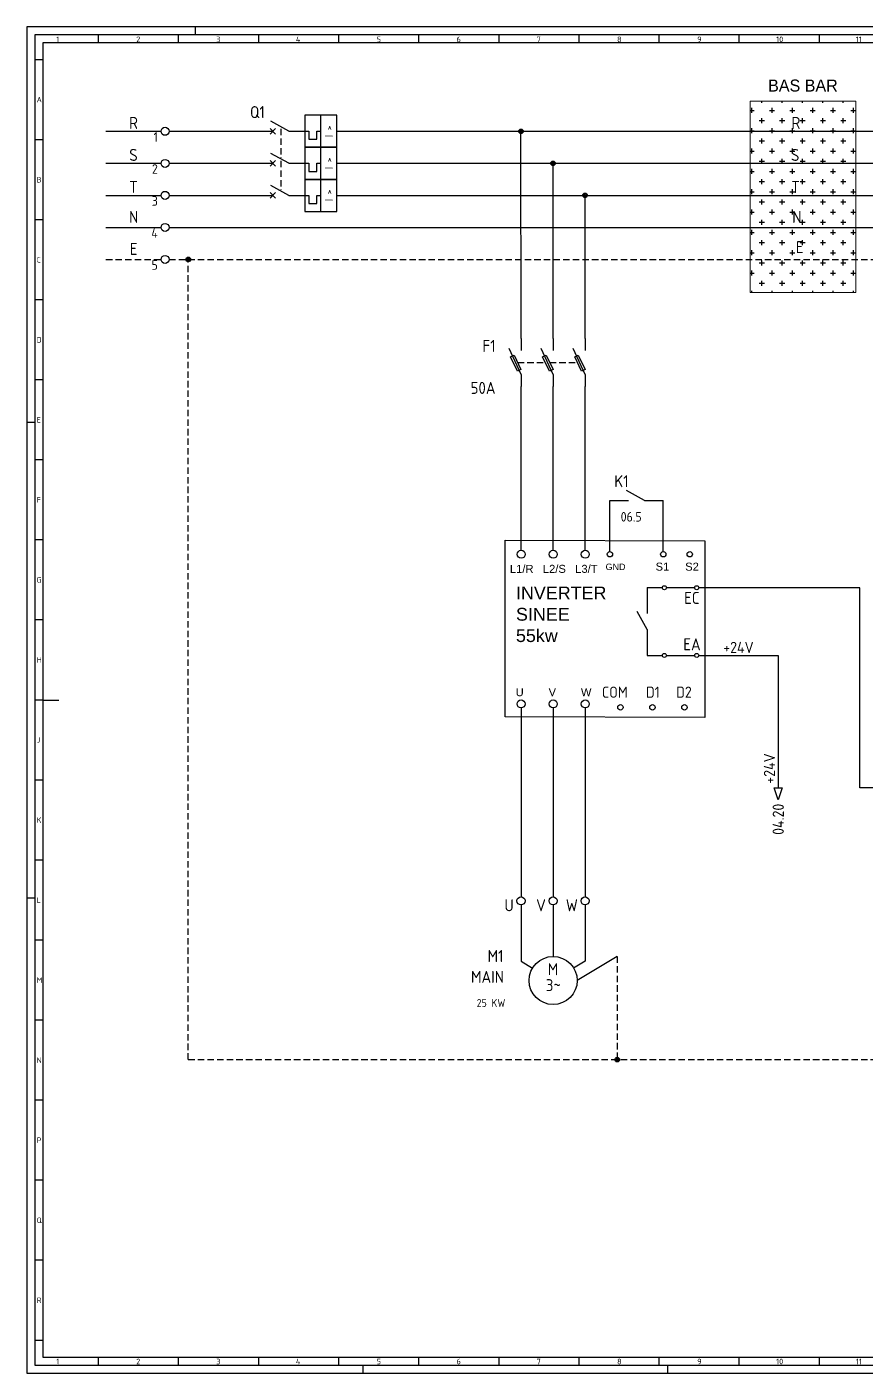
# Model space of a CAD drawing. Header units: millimetres. Extents: x -265 to 924, y -704 to 137.
# Drawn here: x -265 to 259, y -704 to 137 of the extents above; entities that cross this region are included whole.
import ezdxf
from ezdxf.enums import TextEntityAlignment as Align

# ---------------------------------------------------------------- set-up
doc = ezdxf.new("R2010")
doc.units = ezdxf.units.MM
doc.header["$LTSCALE"] = 8
doc.linetypes.add('DASHED', pattern=[0.75, 0.5, -0.25])
doc.linetypes.add('HIDDEN2', pattern=[0.1875, 0.125, -0.0625])
for name, color, linetype in [('035', 5, 'Continuous'), ('07', 7, 'Continuous'), ('DESC', 1, 'Continuous'), ('LINK', 9, 'DASHED'), ('LOCBOX', 92, 'HIDDEN2'), ('MISC', 2, 'Continuous'), ('RED_1.5mm^2', 1, 'Continuous'), ('RED_2.5mm^2', 1, 'Continuous'), ('SYMS', 7, 'Continuous'), ('TAGS', 51, 'Continuous'), ('TERMS', 4, 'Continuous'), ('WIREFIXED', 130, 'Continuous'), ('WIRENO', 70, 'Continuous'), ('WIREREF', 61, 'Continuous'), ('XREF', 7, 'Continuous'), ('XREFCHILD', 134, 'Continuous')]:
    doc.layers.add(name, color=color, linetype=linetype)
doc.styles.add('ISO Proportional', font='isocp.shx')
doc.styles.add('WD_IEC', font='isocp2.shx', dxfattribs={"width": 0.9, "height": 4})

# ---------------------------------------------------------------- blocks, each defined once
blk = doc.blocks.new('IEC_border_a0')
at = {"layer": '035', "color": 0}
for p, q in [((0, 841), (0, 0)), ((1189, 841), (0, 841)), ((44.5, 836), (44.5, 831)), ((94.5, 836), (94.5, 831)), ((105, 841), (105, 836)), ((144.5, 836), (144.5, 831)), ((194.5, 836), (194.5, 831)), ((244.5, 836), (244.5, 831)), ((294.5, 836), (294.5, 831)), ((344.5, 836), (344.5, 831)), ((394.5, 836), (394.5, 831)), ((444.5, 836), (444.5, 831)), ((494.5, 836), (494.5, 831)), ((9.98, 820.54), (5, 820.54)), ((9.98, 770.54), (5, 770.54)), ((9.98, 720.54), (5, 720.54)), ((9.98, 670.54), (5, 670.54)), ((9.98, 620.54), (5, 620.54)), ((0, 594), (5, 594)), ((10, 570.5), (5.02, 570.5)), ((10, 520.5), (5, 520.5)), ((10, 470.5), (5.02, 470.5)), ((10, 420.5), (5.02, 420.5)), ((10, 370.5), (5.02, 370.5)), ((10, 320.5), (5.02, 320.5)), ((0, 297), (5, 297)), ((10.02, 270.46), (5.03, 270.46)), ((10.02, 220.46), (5.03, 220.46)), ((10.02, 170.46), (5.03, 170.46)), ((10.02, 120.46), (5.03, 120.46)), ((10.02, 70.46), (5.03, 70.46)), ((10.03, 20.42), (5.05, 20.42)), ((44.5, 10), (44.5, 5)), ((94.5, 10), (94.5, 5)), ((144.5, 10), (144.5, 5)), ((194.5, 10), (194.5, 5)), ((244.5, 10), (244.5, 5)), ((294.5, 10), (294.5, 5)), ((344.5, 10), (344.5, 5)), ((394.5, 10), (394.5, 5)), ((444.5, 10), (444.5, 5)), ((494.5, 10), (494.5, 5)), ((0, 0), (1189, 0)), ((210, 0), (210, 5)), ((400, 0), (400, 5))]:
    blk.add_line(p, q, dxfattribs=at)
blk.add_lwpolyline([(10, 10), (1179, 10), (1179, 831), (10, 831)], close=True, dxfattribs=at)
at = {"layer": '07', "color": 0}
blk.add_line((10, 420.5), (20, 420.5), dxfattribs=at)
blk.add_lwpolyline([(5, 5), (1184, 5), (1184, 836), (5, 836)], close=True, dxfattribs=at)
at = {"layer": '035', "color": 0, "style": 'ISO Proportional'}
for s, p in [('1', (18.31, 831.5)), ('2', (68.23, 831.5)), ('3', (118.18, 831.5)), ('4', (167.88, 831.5)), ('5', (218.34, 831.5)), ('6', (268.19, 831.5)), ('7', (318.17, 831.5)), ('8', (368.42, 831.5)), ('9', (418.46, 831.5)), ('10', (467.72, 831.5)), ('11', (517.49, 831.5)), ('A', (6, 793.79)), ('B', (6, 743.79)), ('C', (6, 693.79)), ('D', (6, 643.79)), ('E', (6.02, 593.75)), ('F', (6.02, 543.75)), ('G', (6.02, 493.75)), ('H', (6.02, 443.75)), ('J', (6.02, 393.75)), ('K', (6.02, 343.75)), ('L', (6.03, 293.72)), ('M', (6.03, 243.72)), ('N', (6.03, 193.72)), ('P', (6.03, 143.72)), ('Q', (6.03, 93.72)), ('R', (6.05, 43.68)), ('1', (18.31, 5.5)), ('2', (68.23, 5.5)), ('3', (118.18, 5.5)), ('4', (167.88, 5.5)), ('5', (218.34, 5.5)), ('6', (268.19, 5.5)), ('7', (318.17, 5.5)), ('8', (368.42, 5.5)), ('9', (418.46, 5.5)), ('10', (467.72, 5.5)), ('11', (517.49, 5.5))]:
    blk.add_text(s, height=3.5, dxfattribs=at).set_placement(p)
blk = doc.blocks.new('HCB11THI')
for p, q in [((12.5, -5), (12.5, 5)), ((-7.5, 0), (-2.5, 0)), ((-3.38, -0.88), (-1.62, 0.88)), ((-1.62, -0.88), (-3.38, 0.88)), ((2.5, 0), (-3.12, 3.12)), ((2.5, 0), (8.75, 0)), ((8.75, 0), (8.75, -2.5)), ((11.25, 0), (12.5, 0)), ((11.25, -2.5), (11.25, 0)), ((17.5, 0), (22.5, 0)), ((8.75, -2.5), (11.25, -2.5))]:
    blk.add_line(p, q)
blk.add_lwpolyline([(7.5, -5), (17.5, -5), (17.5, 5), (7.5, 5)], close=True)
at = {"style": 'WD_IEC'}
for tag, p in [('INST', (-5, 11.12)), ('LOC', (-5, 7.62)), ('TAG1', (-5, 4.12)), ('DESC2', (-5, -14.61)), ('DESC1', (-5, -11.11)), ('DESC3', (-5, -18.11))]:
    blk.add_attdef(tag, text='', height=2.5, dxfattribs=at).set_placement(p, align=Align.RIGHT)
for tag, p, height, flags in [('MFG', (4.92, 12.12), 1.5, 9), ('CAT', (4.92, 9.62), 1.5, 9), ('X4TERM01', (-7.5, 0), 0.32, 1), ('TERM01', (-7.5, 1), 2, 8), ('X2LINK', (0, 1.7), 0.32, 1), ('X8LINK', (0, 0.79), 0.32, 1), ('X1TERM02', (22.5, 0), 0.32, 1), ('ASSYCODE', (12.5, -7.5), 1, 1), ('FAMILY', (12.5, -9), 1, 1), ('CATDESC', (12.5, -10.5), 1, 1), ('COMMON', (13.75, -13.02), 1, 1)]:
    blk.add_attdef(tag, p, '', height=height, dxfattribs=dict(at, flags=flags))
at = {"linetype": 'Continuous', "style": 'WD_IEC'}
blk.add_attdef('T', text='', height=2.5, rotation=90, dxfattribs=at).set_placement((15, 0), align=Align.MIDDLE_CENTER)
at = {"style": 'WD_IEC', "flags": 8}
blk.add_attdef('TERM02', text='', height=2, dxfattribs=at).set_placement((22.5, 1), align=Align.RIGHT)
at = {"lineweight": 15, "style": 'WD_IEC'}
for tag, p in [('RATING1', (-5, -3.61)), ('XREF', (-5, -7.36))]:
    blk.add_attdef(tag, text='', height=2.5, dxfattribs=at).set_placement(p, align=Align.RIGHT)
blk = doc.blocks.new('HCB21THI')
for p, q in [((12.5, -5), (12.5, 5)), ((-7.5, 0), (-2.5, 0)), ((-3.38, -0.88), (-1.62, 0.88)), ((-1.62, -0.88), (-3.38, 0.88)), ((2.5, 0), (-3.12, 3.12)), ((2.5, 0), (8.75, 0)), ((8.75, 0), (8.75, -2.5)), ((11.25, 0), (12.5, 0)), ((11.25, -2.5), (11.25, 0)), ((17.5, 0), (22.5, 0)), ((8.75, -2.5), (11.25, -2.5))]:
    blk.add_line(p, q)
blk.add_lwpolyline([(7.5, -5), (17.5, -5), (17.5, 5), (7.5, 5)], close=True)
at = {"style": 'WD_IEC'}
for tag, p in [('INST', (-5, 11.12)), ('LOC', (-5, 7.62)), ('TAG2', (-5, 4.12)), ('DESC1', (-5, -13.75)), ('DESC2', (-5, -17.25)), ('DESC3', (-5, -20.75))]:
    blk.add_attdef(tag, text='', height=2.5, dxfattribs=at).set_placement(p, align=Align.RIGHT)
for tag, p, height, flags in [('X4TERM01', (-7.5, 0), 0.32, 1), ('TERM01', (-7.5, 1), 2, 8), ('X2LINK', (0, 1.7), 0.32, 1), ('X8LINK', (0, 0.79), 0.32, 1), ('X1TERM02', (22.5, 0), 0.32, 1), ('FAMILY', (12.5, -9), 1, 1), ('CONTACT', (12.5, -11.77), 1, 1)]:
    blk.add_attdef(tag, p, '', height=height, dxfattribs=dict(at, flags=flags))
at = {"linetype": 'Continuous', "style": 'WD_IEC'}
blk.add_attdef('T', text='', height=2.5, rotation=90, dxfattribs=at).set_placement((15, 0), align=Align.MIDDLE_CENTER)
at = {"style": 'WD_IEC', "flags": 8}
blk.add_attdef('TERM02', text='', height=2, dxfattribs=at).set_placement((22.5, 1), align=Align.RIGHT)
at = {"lineweight": 15, "style": 'WD_IEC', "flags": 1}
blk.add_attdef('RATING1', text='', height=2.5, dxfattribs=at).set_placement((-5, -6.25), align=Align.RIGHT)
at = {"lineweight": 15, "style": 'WD_IEC'}
blk.add_attdef('XREF', text='', height=2.5, dxfattribs=at).set_placement((-5, -10), align=Align.RIGHT)
blk = doc.blocks.new('HT0002')
blk.add_circle((0, 0), 1.25)
at = {"style": 'WD_IEC'}
for tag, p in [('INST', (-2.25, 6.5)), ('LOC', (-2.25, 3.5)), ('DESC1', (-2.25, -6.25)), ('DESC2', (-2.25, -9.25)), ('DESC3', (-2.25, -12.25))]:
    blk.add_attdef(tag, text='', height=2.5, dxfattribs=at).set_placement(p, align=Align.RIGHT)
at = {"style": 'WD_IEC', "flags": 1}
for tag, p, height in [('ASSYCODE', (2.75, 10.75), 1), ('CATDESC', (2.75, 9.25), 1), ('MFG', (2.75, 7.25), 1.5), ('CAT', (2.75, 4.75), 1.5), ('X4PIN01', (-1.25, 1), 0.25), ('X4TERM01', (-1.25, 0), 0.25), ('X4TERMDESC01', (-1.25, 0.5), 0.4), ('STRIPSEQ', (0, 0), 0.025), ('X2PIN01', (0, 2.25), 0.25), ('X2TERM01', (0, 1.25), 0.25), ('X8PIN01', (0, -0.25), 0.25), ('X2TERMDESC01', (0, 1.75), 0.4), ('X1PIN01', (1.25, 1), 0.25), ('X1TERM01', (1.25, 0), 0.25), ('X1TERMDESC01', (1.25, 0.5), 0.4), ('LINKTERM', (0, -0.04), 0.025), ('X8TERM01', (0, -1.25), 0.25), ('X8TERMDESC01', (0, -0.75), 0.4)]:
    blk.add_attdef(tag, p, '', height=height, dxfattribs=at)
at = {"style": 'WD_IEC', "flags": 8}
for tag, height, p in [('TAGSTRIP', 2.5, (-2.25, 0.5)), ('TERM01', 2, (-2.25, -3.25))]:
    blk.add_attdef(tag, text='', height=height, dxfattribs=at).set_placement(p, align=Align.RIGHT)
blk = doc.blocks.new('WD_WNH')
at = {"linetype": 'Continuous', "style": 'WD_IEC', "width": 0.8}
blk.add_attdef('WIRENO', text='', height=2.5, dxfattribs=at).set_placement((0, 0.75), align=Align.CENTER)
at = {"style": 'WD_IEC', "flags": 1}
for tag, p in [('W08USER', (0, 0.375)), ('W04USER', (0, 0.875)), ('W05USER', (0, 0.75)), ('W09USER', (0, 0.25)), ('W03USER', (0, 1)), ('W06USER', (0, 0.625)), ('W07USER', (0, 0.5)), ('W02USER', (0, 1.125)), ('W01USER', (0, 1.25)), ('W10USER', (0, 0.125))]:
    blk.add_attdef(tag, text='', height=0.08, dxfattribs=at).set_placement(p, align=Align.CENTER)
blk = doc.blocks.new('WDDOT')
for radius in [0.72, 0.449, 0.223]:
    blk.add_circle((0, 0), radius)
blk = doc.blocks.new('VT0_02')
blk.add_circle((0, 0), 1.25)
at = {"style": 'WD_IEC'}
blk.add_attdef('TAG1', text='', height=2.5, dxfattribs=at).set_placement((-0.5, 1.75), align=Align.RIGHT)
at = {"style": 'WD_IEC', "flags": 1}
for tag, p in [('X4TERM01', (-1.25, 0)), ('X2TERM01', (0, 1.25)), ('X1TERM01', (1.25, 0)), ('X8TERM01', (0, -1.25))]:
    blk.add_attdef(tag, p, '', height=0.32, dxfattribs=at)
blk = doc.blocks.new('HT0W02')
blk.add_circle((0, 0), 1.25)
at = {"style": 'WD_IEC'}
for tag, p in [('INST', (-2.25, 6.5)), ('LOC', (-2.25, 3.5)), ('DESC2', (-2.25, -9.25)), ('DESC1', (-2.25, -6.25)), ('DESC3', (-2.25, -12.25))]:
    blk.add_attdef(tag, text='', height=2.5, dxfattribs=at).set_placement(p, align=Align.RIGHT)
at = {"style": 'WD_IEC', "flags": 1}
for tag, p, height in [('ASSYCODE', (2.75, 10.75), 1), ('CATDESC', (2.75, 9.25), 1), ('MFG', (2.75, 7.25), 1.5), ('X4TERM01', (-1.25, 0), 0.25), ('X4TERMDESC01', (-1.25, 0.5), 0.4), ('STRIPSEQ', (0, 0), 0.025), ('X2TERM01', (0, 1.25), 0.25), ('X2TERMDESC01', (0, 1.75), 0.4), ('X1TERM01', (1.25, 0), 0.25), ('X1TERMDESC01', (1.25, 0.5), 0.4), ('CAT', (2.75, 4.75), 1.5), ('LINKTERM', (0, -0.0375), 0.025), ('X8TERM01', (0, -1.25), 0.25), ('X8TERMDESC01', (0, -0.75), 0.4)]:
    blk.add_attdef(tag, p, '', height=height, dxfattribs=at)
at = {"style": 'WD_IEC', "flags": 8}
for tag, p in [('TAGSTRIP', (-2.25, 0.5)), ('WIRENO', (-2.25, -3.25))]:
    blk.add_attdef(tag, text='', height=2.5, dxfattribs=at).set_placement(p, align=Align.RIGHT)
blk = doc.blocks.new('WD_WNV')
at = {"linetype": 'Continuous', "style": 'WD_IEC', "width": 0.8}
blk.add_attdef('WIRENO', text='', height=2.5, dxfattribs=at).set_placement((-1.6, 0), align=Align.MIDDLE_RIGHT)
at = {"style": 'WD_IEC', "flags": 1}
for tag, p in [('W08USER', (-1, 0.375)), ('W04USER', (-1, 0.875)), ('W05USER', (-1, 0.75)), ('W09USER', (-1, 0.25)), ('W03USER', (-1, 1)), ('W06USER', (-1, 0.625)), ('W07USER', (-1, 0.5)), ('W02USER', (-1, 1.125)), ('W01USER', (-1, 1.25)), ('W10USER', (-1, 0.125))]:
    blk.add_attdef(tag, text='', height=0.08, dxfattribs=at).set_placement(p, align=Align.CENTER)
blk = doc.blocks.new('VMO14')
blk.add_line((20, 7.5), (7.5, 0))
blk.add_circle((0, 0), 7.5)
at = {"style": 'WD_IEC'}
for tag, p in [('INST', (-15.5, 12.75)), ('LOC', (-15.5, 9.25)), ('TAG1', (-15.5, 5.75)), ('DESC2', (-15.5, -2)), ('DESC1', (-15.5, 1.5)), ('DESC3', (-15.5, -5.5)), ('RATING1', (-15.5, -9)), ('RATING2', (-15.5, -12.5)), ('RATING3', (-15.5, -16))]:
    blk.add_attdef(tag, text='', height=2.5, dxfattribs=at).set_placement(p, align=Align.RIGHT)
blk.add_attdef('TERM02', (-0.81, 7.4), '', height=2, rotation=90, dxfattribs=at)
for tag, p in [('TERM04', (19, 10)), ('TERM01', (-7.47, 4.61)), ('TERM03', (9.66, 4.61))]:
    blk.add_attdef(tag, text='', height=2, rotation=90, dxfattribs=at).set_placement(p, align=Align.RIGHT)
at = {"style": 'WD_IEC', "flags": 1}
for tag, p, height in [('MFG', (22.75, 9), 1.5), ('X0TERM01', (-6.4, 3.9), 0.32), ('X2TERM02', (0, 7.5), 0.32), ('X0TERM03', (6.4, 3.9), 0.32), ('X2TERM04', (20, 7.5), 0.32), ('CAT', (22.75, 6.5), 1.5), ('X4LINK', (-7.5, 0), 0.32), ('X1LINK', (7.5, 0), 0.32), ('ASSYCODE', (1, -9), 1), ('FAMILY', (1, -10.5), 1), ('CATDESC', (1, -12), 1)]:
    blk.add_attdef(tag, p, '', height=height, dxfattribs=at)
at = {"style": 'WD_IEC'}
for tag, p in [('M', (-0.06, 1.67)), ('3~', (0.05, -3.33))]:
    blk.add_attdef(tag, text='', height=2.5, dxfattribs=at).set_placement(p, align=Align.CENTER)
at = {"lineweight": 15, "style": 'WD_IEC'}
blk.add_attdef('XREF', text='', height=2.5, dxfattribs=at).set_placement((-15.5, -19.5), align=Align.RIGHT)
blk = doc.blocks.new('VT0002')
blk.add_circle((0, 0), 1.25)
at = {"style": 'WD_IEC'}
for tag, p in [('INST', (-2.25, 6.5)), ('LOC', (-2.25, 3.5)), ('DESC1', (-2.25, -6.25)), ('DESC2', (-2.25, -9.25)), ('DESC3', (-2.25, -12.25))]:
    blk.add_attdef(tag, text='', height=2.5, dxfattribs=at).set_placement(p, align=Align.RIGHT)
at = {"style": 'WD_IEC', "flags": 1}
for tag, p, height in [('ASSYCODE', (2.75, 10.75), 1), ('CATDESC', (2.75, 9.25), 1), ('MFG', (2.75, 7.25), 1.5), ('CAT', (2.75, 4.75), 1.5), ('X4PIN01', (-1.25, 1), 0.25), ('X4TERM01', (-1.25, 0), 0.25), ('X4TERMDESC01', (-1.25, 0.5), 0.4), ('STRIPSEQ', (0, 0), 0.025), ('X2PIN01', (0, 2.25), 0.25), ('X2TERM01', (0, 1.25), 0.25), ('X8PIN01', (0, -0.25), 0.25), ('X2TERMDESC01', (0, 1.75), 0.4), ('X1PIN01', (1.25, 1), 0.25), ('X1TERM01', (1.25, 0), 0.25), ('X1TERMDESC01', (1.25, 0.5), 0.4), ('LINKTERM', (0, -0.04), 0.025), ('X8TERM01', (0, -1.25), 0.25), ('X8TERMDESC01', (0, -0.75), 0.4)]:
    blk.add_attdef(tag, p, '', height=height, dxfattribs=at)
at = {"style": 'WD_IEC', "flags": 8}
for tag, height, p in [('TAGSTRIP', 2.5, (-2.25, 0.5)), ('TERM01', 2, (-2.25, -3.25))]:
    blk.add_attdef(tag, text='', height=height, dxfattribs=at).set_placement(p, align=Align.RIGHT)
blk = doc.blocks.new('VCR21')
for p, q in [((0, 7.5), (0, 2.5)), ((0, -2.5), (-3.12, 3.12)), ((0, -2.5), (0, -7.5))]:
    blk.add_line(p, q)
at = {"style": 'WD_IEC'}
for tag, p in [('INST', (-5.25, 6.75)), ('LOC', (-5.25, 3.75)), ('TAG2', (-5.25, 0.75)), ('XREF', (-5.25, -3.75)), ('DESC2', (-5.25, -9.75)), ('DESC1', (-5.25, -6.75)), ('DESC3', (-5.25, -12.75))]:
    blk.add_attdef(tag, text='', height=2.5, dxfattribs=at).set_placement(p, align=Align.RIGHT)
blk.add_attdef('TERM01', text='', height=2, rotation=90, dxfattribs=at).set_placement((-1, 7.5), align=Align.RIGHT)
at = {"style": 'WD_IEC', "flags": 1}
for tag, p, height in [('X2TERM01', (0, 7.5), 0.32), ('X4LINK', (-2.75, 0), 0.32), ('X1LINK', (-0.5, 0), 0.32), ('CONTACT', (4, -3.5), 1), ('FAMILY', (4, -5), 1), ('COMMON', (5.25, -4.75), 1), ('X8TERM02', (0, -7.5), 0.32)]:
    blk.add_attdef(tag, p, '', height=height, dxfattribs=at)
at = {"style": 'WD_IEC'}
blk.add_attdef('TERM02', (-1, -7.5), '', height=2, rotation=90, dxfattribs=at)
blk = doc.blocks.new('HCR21')
for p, q in [((-7.5, 0), (-2.5, 0)), ((2.5, 0), (-3.12, 3.12)), ((2.5, 0), (7.5, 0))]:
    blk.add_line(p, q)
at = {"style": 'WD_IEC'}
for tag, p in [('INST', (-2.5, 10.12)), ('LOC', (-2.5, 7.12)), ('TAG2', (-2.5, 4.12)), ('DESC1', (-2.5, -9.25)), ('DESC2', (-2.5, -12.25)), ('DESC3', (-2.5, -15.25))]:
    blk.add_attdef(tag, text='', height=2.5, dxfattribs=at).set_placement(p, align=Align.RIGHT)
for tag, p, height, flags in [('X4TERM01', (-7.5, 0), 0.32, 1), ('TERM01', (-7.5, 1), 2, 8), ('X2LINK', (0, 2.27), 0.32, 1), ('X8LINK', (0, 0.77), 0.32, 1), ('X1TERM02', (7.5, 0), 0.32, 1), ('CONTACT', (6.5, -2.25), 1, 1), ('FAMILY', (6.5, -3.75), 1, 1), ('COMMON', (7.75, -3.5), 1, 1)]:
    blk.add_attdef(tag, p, '', height=height, dxfattribs=dict(at, flags=flags))
at = {"style": 'WD_IEC', "flags": 8}
for tag, height, p in [('TERM02', 2, (7.5, 1)), ('XREF', 2.5, (-2.5, -6.25))]:
    blk.add_attdef(tag, text='', height=height, dxfattribs=at).set_placement(p, align=Align.RIGHT)
blk = doc.blocks.new('VFU1FS')
for p, q in [((0, -3.75), (-3.75, 4.38)), ((0, 7.5), (0, 3.75)), ((0, -3.75), (0, -7.5))]:
    blk.add_line(p, q)
blk.add_lwpolyline([(-1.19, -2.76), (-3.3, 1.77), (-2.17, 2.3), (-0.06, -2.24)], close=True)
at = {"style": 'WD_IEC'}
for tag, p in [('INST', (-8, 10.25)), ('LOC', (-8, 6.75)), ('TAG1', (-8, 3.25)), ('RATING1', (-8, -1.35)), ('DESC1', (-8, -9.85)), ('DESC2', (-8, -13.35)), ('DESC3', (-8, -16.85))]:
    blk.add_attdef(tag, text='', height=2.5, dxfattribs=at).set_placement(p, align=Align.RIGHT)
blk.add_attdef('TERM01', text='', height=2, rotation=90, dxfattribs=at).set_placement((-1, 7.5), align=Align.RIGHT)
at = {"style": 'WD_IEC', "flags": 1}
for tag, p, height in [('X2TERM01', (0, 7.5), 0.32), ('MFG', (2.75, 6.5), 1.5), ('CAT', (2.75, 4), 1.5), ('X4LINK', (-2.48, 0), 0.32), ('X1LINK', (-1.1, 0), 0.32), ('ASSYCODE', (1, -4), 1), ('X8TERM02', (0, -7.5), 0.32), ('FAMILY', (1, -5.5), 1), ('CATDESC', (1, -7), 1)]:
    blk.add_attdef(tag, p, '', height=height, dxfattribs=at)
at = {"style": 'WD_IEC'}
blk.add_attdef('TERM02', (-1, -7.5), '', height=2, rotation=90, dxfattribs=at)
at = {"lineweight": 15, "style": 'WD_IEC'}
blk.add_attdef('XREF', text='', height=2.5, dxfattribs=at).set_placement((-8, -6), align=Align.RIGHT)
blk = doc.blocks.new('VFU2FS')
for p, q in [((0, -3.75), (-3.75, 4.38)), ((0, 7.5), (0, 3.75)), ((0, -3.75), (0, -7.5))]:
    blk.add_line(p, q)
blk.add_lwpolyline([(-1.19, -2.76), (-3.3, 1.77), (-2.17, 2.3), (-0.06, -2.24)], close=True)
at = {"style": 'WD_IEC'}
for tag, p in [('INST', (-8, 9.25)), ('LOC', (-8, 6.25)), ('TAG2', (-8, 3.25)), ('RATING1', (-8, -1.35)), ('DESC1', (-8, -9)), ('DESC3', (-8, -15)), ('DESC2', (-8, -12))]:
    blk.add_attdef(tag, text='', height=2.5, dxfattribs=at).set_placement(p, align=Align.RIGHT)
blk.add_attdef('TERM01', text='', height=2, rotation=90, dxfattribs=at).set_placement((-1, 7.5), align=Align.RIGHT)
at = {"style": 'WD_IEC', "flags": 1}
for tag, p, height in [('X2TERM01', (0, 7.5), 0.32), ('MFG', (2.75, 6.5), 1.5), ('CAT', (2.75, 4), 1.5), ('X4LINK', (-2.48, 0), 0.32), ('X1LINK', (-1.1, 0), 0.32), ('ASSYCODE', (1, -4), 1), ('X8TERM02', (0, -7.5), 0.32), ('FAMILY', (1, -5.5), 1), ('CATDESC', (1, -7), 1)]:
    blk.add_attdef(tag, p, '', height=height, dxfattribs=at)
at = {"style": 'WD_IEC'}
blk.add_attdef('TERM02', (-1, -7.5), '', height=2, rotation=90, dxfattribs=at)
at = {"lineweight": 15, "style": 'WD_IEC'}
blk.add_attdef('XREF', text='', height=2.5, dxfattribs=at).set_placement((-8, -6), align=Align.RIGHT)
blk = doc.blocks.new('HA1S4')
blk.add_lwpolyline([(0, -3.75), (-1.25, 0), (1.25, 0)], close=True)
at = {"style": 'WD_IEC', "flags": 8}
blk.add_attdef('WIRENO', (-1, 1.25), '', height=2.5, rotation=90, dxfattribs=at)
at = {"style": 'WD_IEC'}
blk.add_attdef('DESC1', text='', height=2.5, rotation=90, dxfattribs=at).set_placement((1, 1.25), align=Align.TOP_LEFT)
at = {"style": 'WD_IEC', "flags": 1}
blk.add_attdef('X2TERM01', (0, 0), '', height=0.32, dxfattribs=at)
blk.add_attdef('SIGCODE', text='', height=1, dxfattribs=at).set_placement((-2.5, -3.2), align=Align.RIGHT)
at = {"style": 'WD_IEC'}
blk.add_attdef('XREF', text='', height=2.5, rotation=90, dxfattribs=at).set_placement((0, -5), align=Align.MIDDLE_RIGHT)

msp = doc.modelspace()

# ---------------------------------------------------------------- hatches: boundary and pattern name
at = {"layer": 'RED_2.5mm^2'}
h = msp.add_hatch(dxfattribs=at)
h.set_pattern_fill('CROSS', color=0)
h.set_pattern_definition([(0, (-265.321, -708.6973), (6.35, 6.35), [3.175, -9.525]), (90, (-263.734, -710.285), (-6.35, 6.35), [3.175, -9.525])])
h.paths.add_polyline_path([(252.1, -7.98), (186.13, -7.98), (186.13, -28.62), (252.1, -28.62)])
h.paths.add_polyline_path([(252.1, 12.02), (186.13, 12.02), (186.13, -7.98), (252.1, -7.98)])
h.paths.add_polyline_path([(252.1, 32.02), (186.13, 32.02), (186.13, 12.02), (252.1, 12.02)])
h.paths.add_polyline_path([(252.1, 52.02), (186.13, 52.02), (186.13, 32.02), (252.1, 32.02)])
h.paths.add_polyline_path([(252.1, 72.02), (186.13, 72.02), (186.13, 52.02), (252.1, 52.02)])
h.paths.add_polyline_path([(252.1, 90.87), (186.13, 90.87), (186.13, 72.02), (252.1, 72.02)])
h.paths.add_polyline_path([(213.91, -5.41), (220.28, -5.41), (220.28, 4.71), (213.91, 4.71)], flags=24)
h.paths.add_polyline_path([(211.77, 13.47), (218.89, 13.47), (218.89, 23.59), (211.77, 23.59)], flags=24)
h.paths.add_polyline_path([(210.96, 32.2), (218.09, 32.2), (218.09, 42.33), (210.96, 42.33)], flags=24)
h.paths.add_polyline_path([(210.26, 51.8), (218.24, 51.8), (218.24, 62.73), (210.26, 62.73)], flags=9)

# ---------------------------------------------------------------- linework, layer by layer
at = {"color": 0}
msp.add_lwpolyline([(33.22, -183.33), (157.81, -183.73), (157.81, -294.12), (33.22, -293.71)], close=True, dxfattribs=at)
at = {"layer": 'LINK', "color": 0}
for points in [[(-106.81, 73.59), (-106.81, 55.41)], [(-106.81, 53.59), (-106.81, 35.41)], [(41.02, -72.34), (58.26, -72.34)], [(61.02, -72.34), (78.26, -72.34)]]:
    msp.add_lwpolyline(points, dxfattribs=at)
at = {"layer": 'LOCBOX', "color": 0, "linetype": 'ByBlock', "lineweight": 20}
msp.add_lwpolyline([(252.1, 90.87), (186.13, 90.87), (186.13, -28.62), (252.1, -28.62)], close=True, dxfattribs=at)
at = {"layer": 'RED_1.5mm^2', "color": 0, "linetype": 'DASHED'}
for p, q in [((-216.01, -7.98), (-181.6, -7.98)), ((-176.6, -7.98), (833.42, -7.98)), ((-164.61, -507.95), (-164.61, -7.98)), ((103.17, -443.51), (103.17, -507.95))]:
    msp.add_line(p, q, dxfattribs=at)
at = {"layer": 'RED_1.5mm^2', "linetype": 'DASHED'}
msp.add_line((-164.61, -507.95), (693.53, -507.95), dxfattribs=at)
at = {"layer": 'RED_2.5mm^2', "color": 0}
for p, q in [((-216.01, 72.02), (-181.6, 72.02)), ((-176.6, 72.02), (-121.81, 72.02)), ((-61.81, 72.02), (833.42, 72.02)), ((43.22, -57.34), (43.1, 72.02)), ((-216.01, 52.02), (-181.6, 52.02)), ((-176.6, 52.02), (-121.81, 52.02)), ((-61.81, 52.02), (833.42, 52.02)), ((63.22, -57.34), (63.1, 52.02)), ((-216.01, 32.02), (-181.6, 32.02)), ((-176.6, 32.02), (-121.81, 32.02)), ((-61.81, 32.02), (833.42, 32.02)), ((83.22, -57.34), (83.1, 32.02)), ((-216.01, 12.02), (-181.6, 12.02)), ((-176.6, 12.02), (833.42, 12.02)), ((43.22, -189.72), (43.22, -87.34)), ((63.22, -189.72), (63.22, -87.34)), ((83.22, -189.72), (83.22, -87.34)), ((98.64, -190.54), (98.64, -158.55)), ((98.64, -158.55), (100.29, -158.55)), ((130.29, -158.55), (131.94, -158.55)), ((131.94, -190.54), (131.94, -158.55)), ((121.82, -212.97), (131.38, -212.97)), ((121.82, -212.97), (121.82, -219.19)), ((131.38, -213.11), (131.38, -213.11)), ((133.88, -212.97), (151.54, -212.97)), ((254.55, -213.11), (154.04, -213.11)), ((254.55, -338.04), (254.55, -213.11)), ((121.82, -249.19), (121.82, -255.42)), ((121.82, -255.42), (131.38, -255.42)), ((133.88, -255.42), (151.54, -255.42)), ((154.04, -255.42), (203.71, -255.42)), ((203.71, -255.42), (203.71, -338.04)), ((43.17, -288.21), (43.17, -406.26)), ((63.17, -288.21), (63.17, -406.26)), ((83.17, -288.21), (83.17, -406.26)), ((484.67, -338.04), (254.55, -338.04)), ((43.17, -411.26), (43.17, -446.32)), ((63.17, -411.26), (63.17, -443.51)), ((83.17, -411.26), (83.17, -446.32)), ((43.17, -446.32), (50.36, -450.71)), ((83.17, -446.32), (75.98, -450.71))]:
    msp.add_line(p, q, dxfattribs=at)

# ---------------------------------------------------------------- block references
at = {"color": 0}
msp.add_blockref('IEC_border_a0', (-265.32, -703.76), dxfattribs=at)
at = {"layer": 'SYMS', "color": 0}
ref = msp.add_blockref('HCB11THI', (-106.81, 72.02), dxfattribs=dict(at, xscale=2, yscale=2, zscale=2))
ref.add_attrib('T', 'I >', dxfattribs={"layer": 'MISC', "linetype": 'Continuous', "height": 5, "rotation": 90, "style": 'WD_IEC'}).set_placement((-76.81, 72.02), align=Align.MIDDLE_CENTER)
ref.add_attrib('TAG1', 'Q1', dxfattribs={"layer": 'TAGS', "height": 7.5, "style": 'WD_IEC'}).set_placement((-116.81, 80.27), align=Align.RIGHT)
ref = msp.add_blockref('HT0002', (-179.1, 72.02), dxfattribs=dict(at, xscale=2, yscale=2, zscale=2))
ref.add_attrib('TERM01', '1', dxfattribs={"layer": 'TERMS', "height": 6, "style": 'WD_IEC', "flags": 8}).set_placement((-183.6, 65.52), align=Align.RIGHT)
for name, p, xscale, yscale, zscale in [('WDDOT', (43.1, 72.02), 2, 2, 2), ('WDDOT', (63.1, 52.02), 2, 2, 2), ('WDDOT', (83.1, 32.02), 2, 2, 2), ('WDDOT', (-164.61, -7.98), 2, 2, 2), ('VFU2FS', (63.22, -72.34), 2, 2, 2), ('VFU2FS', (83.22, -72.34), 2, 2, 2), ('VT0_02', (43.22, -192.22), 2, 2, 2), ('VT0_02', (63.22, -192.22), 2, 2, 2), ('VT0_02', (83.22, -192.22), 2, 2, 2), ('VT0_02', (98.64, -192.22), 1.343140914178041, 1.343140914178041, 1.343140914178041), ('VT0_02', (131.94, -192.22), 1.343140914178041, 1.343140914178041, 1.343140914178041), ('VT0_02', (148.45, -192.22), 1.343140914178041, 1.343140914178041, 1.343140914178041), ('VCR21', (121.82, -234.19), 2, 2, 2), ('VT0_02', (43.17, -285.71), 2, 2, 2), ('VT0_02', (63.22, -285.71), 2, 2, 2), ('VT0_02', (83.22, -285.71), 2, 2, 2), ('VT0_02', (105.16, -287.85), 1.343140914178041, 1.343140914178041, 1.343140914178041), ('VT0_02', (125.16, -287.85), 1.343140914178041, 1.343140914178041, 1.343140914178041), ('VT0_02', (145.16, -287.85), 1.343140914178041, 1.343140914178041, 1.343140914178041)]:
    msp.add_blockref(name, p, dxfattribs=dict(at, xscale=xscale, yscale=yscale, zscale=zscale))
ref = msp.add_blockref('HCB21THI', (-106.81, 52.02), dxfattribs=dict(at, xscale=2, yscale=2, zscale=2))
ref.add_attrib('T', 'I >', dxfattribs={"layer": 'MISC', "linetype": 'Continuous', "height": 5, "rotation": 90, "style": 'WD_IEC'}).set_placement((-76.81, 52.02), align=Align.MIDDLE_CENTER)
ref = msp.add_blockref('HT0002', (-179.1, 51.98), dxfattribs=dict(at, xscale=2, yscale=2, zscale=2))
ref.add_attrib('TERM01', '2', dxfattribs={"layer": 'TERMS', "height": 6, "style": 'WD_IEC', "flags": 8}).set_placement((-183.6, 45.48), align=Align.RIGHT)
ref = msp.add_blockref('HT0002', (-179.1, 32.02), dxfattribs=dict(at, xscale=2, yscale=2, zscale=2))
ref.add_attrib('TERM01', '3', dxfattribs={"layer": 'TERMS', "height": 6, "style": 'WD_IEC', "flags": 8}).set_placement((-183.6, 25.52), align=Align.RIGHT)
ref = msp.add_blockref('HCB21THI', (-106.81, 32.02), dxfattribs=dict(at, xscale=2, yscale=2, zscale=2))
ref.add_attrib('T', 'I >', dxfattribs={"layer": 'MISC', "linetype": 'Continuous', "height": 5, "rotation": 90, "style": 'WD_IEC'}).set_placement((-76.81, 32.02), align=Align.MIDDLE_CENTER)
ref = msp.add_blockref('HT0002', (-179.1, 12.02), dxfattribs=dict(at, xscale=2, yscale=2, zscale=2))
ref.add_attrib('TERM01', '4', dxfattribs={"layer": 'TERMS', "height": 6, "style": 'WD_IEC', "flags": 8}).set_placement((-183.6, 5.52), align=Align.RIGHT)
ref = msp.add_blockref('HT0002', (-179.1, -7.98), dxfattribs=dict(at, xscale=2, yscale=2, zscale=2))
ref.add_attrib('TERM01', '5', dxfattribs={"layer": 'TERMS', "height": 6, "style": 'WD_IEC', "flags": 8}).set_placement((-183.6, -14.48), align=Align.RIGHT)
ref = msp.add_blockref('VFU1FS', (43.22, -72.34), dxfattribs=dict(at, xscale=2, yscale=2, zscale=2))
ref.add_attrib('DESC1', '50A', dxfattribs={"layer": 'DESC', "height": 7.5, "style": 'WD_IEC'}).set_placement((27.22, -92.04), align=Align.RIGHT)
ref.add_attrib('TAG1', 'F1', dxfattribs={"layer": 'TAGS', "height": 7.5, "style": 'WD_IEC'}).set_placement((27.22, -65.84), align=Align.RIGHT)
ref = msp.add_blockref('HCR21', (115.29, -158.55), dxfattribs=dict(at, xscale=2, yscale=2, zscale=2))
ref.add_attrib('XREF', '06.5', dxfattribs={"layer": 'XREFCHILD', "height": 6, "style": 'WD_IEC', "flags": 8}).set_placement((118.45, -171.79), align=Align.RIGHT)
ref.add_attrib('TAG2', 'K1', dxfattribs={"layer": 'TAGS', "height": 7.5, "style": 'WD_IEC'}).set_placement((110.29, -150.3), align=Align.RIGHT)
for p in [(132.63, -213.11), (132.63, -255.42)]:
    msp.add_blockref('HT0W02', p, dxfattribs=at)
ref = msp.add_blockref('HT0W02', (152.79, -213.11), dxfattribs=at)
ref.add_attrib('TAGSTRIP', 'EC', dxfattribs={"layer": 'TAGS', "height": 7.5, "style": 'WD_IEC', "flags": 8}).set_placement((154.59, -223.26), align=Align.RIGHT)
ref = msp.add_blockref('HT0W02', (152.79, -255.42), dxfattribs=at)
ref.add_attrib('TAGSTRIP', 'EA', dxfattribs={"layer": 'TAGS', "height": 7.5, "style": 'WD_IEC', "flags": 8}).set_placement((155.3, -252.24), align=Align.RIGHT)
ref = msp.add_blockref('HA1S4', (203.71, -338.04), dxfattribs=dict(at, xscale=2, yscale=2, zscale=2))
ref.add_attrib('XREF', '04.20', dxfattribs={"layer": 'XREF', "height": 7, "rotation": 90, "style": 'WD_IEC'}).set_placement((203.71, -348.04), align=Align.MIDDLE_RIGHT)
ref.add_attrib('WIRENO', '+24V', (201.71, -335.54), dxfattribs={"layer": 'WIREREF', "height": 7, "rotation": 90, "style": 'WD_IEC', "flags": 8})
ref = msp.add_blockref('VT0002', (43.11, -408.76), dxfattribs=dict(at, xscale=2, yscale=2, zscale=2))
ref.add_attrib('TERM01', 'U', dxfattribs={"layer": 'TERMS', "height": 7.5, "style": 'WD_IEC', "flags": 8}).set_placement((38.61, -415.26), align=Align.RIGHT)
ref = msp.add_blockref('VT0002', (63.14, -408.76), dxfattribs=dict(at, xscale=2, yscale=2, zscale=2))
ref.add_attrib('TERM01', 'V', dxfattribs={"layer": 'TERMS', "height": 7.5, "style": 'WD_IEC', "flags": 8}).set_placement((58.64, -415.26), align=Align.RIGHT)
ref = msp.add_blockref('VT0002', (83.1, -408.76), dxfattribs=dict(at, xscale=2, yscale=2, zscale=2))
ref.add_attrib('TERM01', 'W', dxfattribs={"layer": 'TERMS', "height": 7.5, "style": 'WD_IEC', "flags": 8}).set_placement((78.6, -415.26), align=Align.RIGHT)
ref = msp.add_blockref('VMO14', (63.17, -458.51), dxfattribs=dict(at, xscale=2, yscale=2, zscale=2))
ref.add_attrib('M', 'M', dxfattribs={"layer": 'MISC', "height": 7.5, "style": 'WD_IEC'}).set_placement((63.05, -455.18), align=Align.CENTER)
ref.add_attrib('3~', '3~', dxfattribs={"layer": 'MISC', "height": 7.5, "style": 'WD_IEC'}).set_placement((63.26, -465.18), align=Align.CENTER)
ref.add_attrib('DESC2', '25 KW', dxfattribs={"layer": 'DESC', "height": 5, "style": 'WD_IEC'}).set_placement((33.36, -475.03), align=Align.RIGHT)
ref.add_attrib('DESC1', 'MAIN', dxfattribs={"layer": 'DESC', "height": 7.5, "style": 'WD_IEC'}).set_placement((32.47, -460), align=Align.RIGHT)
ref.add_attrib('TAG1', 'M1', dxfattribs={"layer": 'TAGS', "height": 7.5, "style": 'WD_IEC'}).set_placement((32.17, -447.01), align=Align.RIGHT)
at = {"layer": 'SYMS', "linetype": 'DASHED', "xscale": 2, "yscale": 2, "zscale": 2}
msp.add_blockref('WDDOT', (103.17, -507.95), dxfattribs=at)
at = {"layer": 'WIREFIXED'}
ref = msp.add_blockref('WD_WNH', (-198.8, 72.02), dxfattribs=dict(at, xscale=2, yscale=2, zscale=2))
ref.add_attrib('WIRENOF', 'R', dxfattribs={"linetype": 'Continuous', "height": 7.5, "style": 'WD_IEC'}).set_placement((-198.8, 73.52), align=Align.CENTER)
at = {"layer": 'WIREFIXED', "color": 0}
ref = msp.add_blockref('WD_WNH', (214.73, 72.02), dxfattribs=dict(at, xscale=2, yscale=2, zscale=2))
ref.add_attrib('WIRENOF', 'R', dxfattribs={"linetype": 'Continuous', "height": 7.5, "style": 'WD_IEC'}).set_placement((214.73, 73.52), align=Align.CENTER)
at = {"layer": 'WIREFIXED'}
ref = msp.add_blockref('WD_WNH', (-198.8, 52.02), dxfattribs=dict(at, xscale=2, yscale=2, zscale=2))
ref.add_attrib('WIRENOF', 'S', dxfattribs={"linetype": 'Continuous', "height": 7.5, "style": 'WD_IEC'}).set_placement((-198.8, 53.52), align=Align.CENTER)
at = {"layer": 'WIREFIXED', "color": 0}
ref = msp.add_blockref('WD_WNH', (214.25, 52.02), dxfattribs=dict(at, xscale=2, yscale=2, zscale=2))
ref.add_attrib('WIRENOF', 'S', dxfattribs={"linetype": 'Continuous', "height": 7.5, "style": 'WD_IEC'}).set_placement((214.25, 53.52), align=Align.CENTER)
at = {"layer": 'WIREFIXED'}
ref = msp.add_blockref('WD_WNH', (-198.8, 32.02), dxfattribs=dict(at, xscale=2, yscale=2, zscale=2))
ref.add_attrib('WIRENOF', 'T', dxfattribs={"linetype": 'Continuous', "height": 7.5, "style": 'WD_IEC'}).set_placement((-198.8, 33.52), align=Align.CENTER)
at = {"layer": 'WIREFIXED', "color": 0}
ref = msp.add_blockref('WD_WNH', (214.53, 32.02), dxfattribs=dict(at, xscale=2, yscale=2, zscale=2))
ref.add_attrib('WIRENOF', 'T', dxfattribs={"linetype": 'Continuous', "height": 7.5, "style": 'WD_IEC'}).set_placement((214.53, 33.52), align=Align.CENTER)
at = {"layer": 'WIREFIXED'}
ref = msp.add_blockref('WD_WNH', (-198.8, 12.02), dxfattribs=dict(at, xscale=2, yscale=2, zscale=2))
ref.add_attrib('WIRENOF', 'N', dxfattribs={"linetype": 'Continuous', "height": 7.5, "style": 'WD_IEC'}).set_placement((-198.69, 14.78), align=Align.CENTER)
at = {"layer": 'WIREFIXED', "color": 0}
ref = msp.add_blockref('WD_WNH', (215.22, 12.02), dxfattribs=dict(at, xscale=2, yscale=2, zscale=2))
ref.add_attrib('WIRENOF', 'N', dxfattribs={"linetype": 'Continuous', "height": 7.5, "style": 'WD_IEC'}).set_placement((215.33, 14.78), align=Align.CENTER)
at = {"layer": 'WIREFIXED', "linetype": 'DASHED'}
ref = msp.add_blockref('WD_WNH', (-198.8, -7.98), dxfattribs=dict(at, xscale=2, yscale=2, zscale=2))
ref.add_attrib('WIRENOF', 'E', dxfattribs={"linetype": 'Continuous', "height": 7.5, "style": 'WD_IEC'}).set_placement((-198.69, -5.22), align=Align.CENTER)
at = {"layer": 'WIREFIXED', "color": 0, "linetype": 'DASHED'}
ref = msp.add_blockref('WD_WNH', (216.99, -6.86), dxfattribs=dict(at, xscale=2, yscale=2, zscale=2))
ref.add_attrib('WIRENOF', 'E', dxfattribs={"linetype": 'Continuous', "height": 7.5, "style": 'WD_IEC'}).set_placement((217.1, -4.1), align=Align.CENTER)
at = {"layer": 'WIRENO', "color": 0}
ref = msp.add_blockref('WD_WNH', (178.87, -255.42), dxfattribs=dict(at, xscale=2, yscale=2, zscale=2))
ref.add_attrib('WIRENO', '+24V', dxfattribs={"linetype": 'Continuous', "height": 7, "style": 'WD_IEC'}).set_placement((178.87, -253.92), align=Align.CENTER)
ref = msp.add_blockref('WD_WNV', (114.5, -278.38), dxfattribs=dict(at, xscale=3, yscale=3, zscale=3))
ref.add_attrib('WIRENO', 'COM', dxfattribs={"linetype": 'Continuous', "height": 7, "style": 'WD_IEC'}).set_placement((109.7, -278.38), align=Align.MIDDLE_RIGHT)
ref = msp.add_blockref('WD_WNV', (134.5, -278.38), dxfattribs=dict(at, xscale=3, yscale=3, zscale=3))
ref.add_attrib('WIRENO', 'D1', dxfattribs={"linetype": 'Continuous', "height": 7, "style": 'WD_IEC'}).set_placement((129.7, -278.38), align=Align.MIDDLE_RIGHT)
ref = msp.add_blockref('WD_WNV', (154.5, -278.38), dxfattribs=dict(at, xscale=3, yscale=3, zscale=3))
ref.add_attrib('WIRENO', 'D2', dxfattribs={"linetype": 'Continuous', "height": 7, "style": 'WD_IEC'}).set_placement((149.7, -278.38), align=Align.MIDDLE_RIGHT)

# ---------------------------------------------------------------- texts
at = {"color": 0, "attachment_point": 1}
for s, width, gutter_width, insert, char_height in [('{\\f@Arial Unicode MS|b0|i0|c178|p34; \\f@Arial Unicode MS|b0|i0|c0|p34; L1/R   L2/S   L3/T}', 62.0096, 25, (32.29, -198.82), 5), ('{\\fArial|b0|i0|c0|p34;GND}', 8.574, 25, (95.92, -198.08), 4), ('{\\fArial|b0|i0|c0|p34; S1}', 11.6006, 25, (125.19, -197.43), 5), ('{\\fArial|b0|i0|c0|p34;S2}', 8.574, 25, (145.61, -197.45), 5), ('{\\fArial|b0|i0|c0|p34;\\H1.6x;INVERTER \\PSINEE\\P55kw\\P      \\P }', 59.1824, 25, (39.97, -212.37), 5), ('{\\f@Arial Unicode MS|b0|i0|c178|p34; \\f@Arial Unicode MS|b0|i0|c0|p34;U        V        W               }', 54.657, 12.5, (37.83, -275.88), 5)]:
    msp.add_mtext_dynamic_manual_height_columns(s, width=width, gutter_width=gutter_width, heights=[0], dxfattribs=dict(at, insert=insert, char_height=char_height))
at = {"layer": 'LOCBOX', "color": 0}
msp.add_text('BAS BAR', height=7.5, dxfattribs=at).set_placement((219.12, 94.62), align=Align.BOTTOM_CENTER)

doc.saveas('drawing.dxf')
